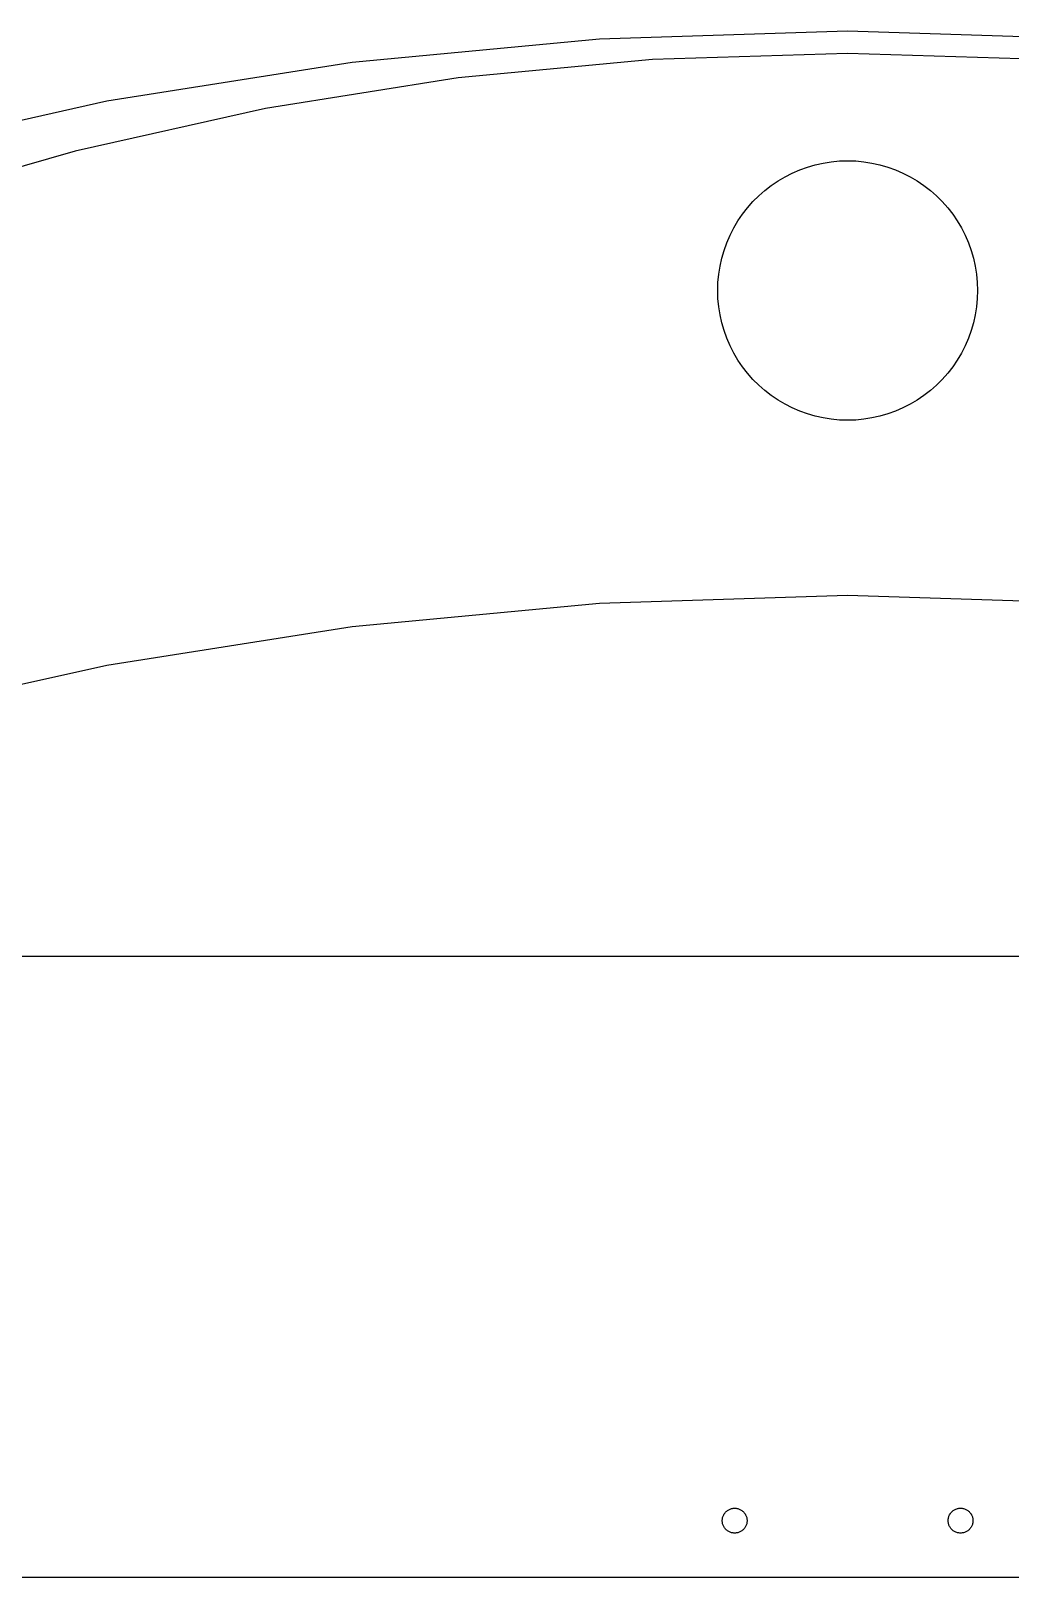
# Model space of a CAD drawing. Header units: metres. Extents: x 0 to 702, y 0 to 290.
# Drawn here: x 436.7 to 523.4, y 0 to 137 of the extents above; entities that cross this region are included whole.
import ezdxf

# ---------------------------------------------------------------- set-up
doc = ezdxf.new("R2010")
doc.units = ezdxf.units.M

msp = doc.modelspace()

# ---------------------------------------------------------------- linework, layer by layer
for p, q in [((465.133, 134.24), (487.023, 136.309)), ((487.023, 136.309), (509, 137)), ((509, 137), (530.977, 136.309)), ((491.733, 134.457), (474.533, 132.832)), ((509, 135), (491.733, 134.457)), ((526.267, 134.457), (509, 135)), ((443.417, 130.801), (465.133, 134.24)), ((474.533, 132.832), (457.47, 130.129)), ((421.959, 126.004), (443.417, 130.801)), ((457.47, 130.129), (440.61, 126.36)), ((440.61, 126.36), (424.02, 121.541)), ((504.104, 124.406), (504.767, 124.692)), ((504.767, 124.692), (505.446, 124.937)), ((505.446, 124.937), (506.14, 125.139)), ((506.14, 125.139), (506.845, 125.296)), ((506.845, 125.296), (507.559, 125.409)), ((507.559, 125.409), (508.278, 125.477)), ((508.278, 125.477), (509, 125.5)), ((509, 125.5), (509.722, 125.477)), ((509.722, 125.477), (510.441, 125.409)), ((510.441, 125.409), (511.155, 125.296)), ((511.155, 125.296), (511.86, 125.139)), ((511.86, 125.139), (512.554, 124.937)), ((512.554, 124.937), (513.233, 124.692)), ((513.233, 124.692), (513.896, 124.406)), ((501.67, 122.861), (502.24, 123.304)), ((502.24, 123.304), (502.838, 123.71)), ((502.838, 123.71), (503.46, 124.078)), ((503.46, 124.078), (504.104, 124.406)), ((513.896, 124.406), (514.54, 124.078)), ((514.54, 124.078), (515.162, 123.71)), ((515.162, 123.71), (515.76, 123.304)), ((515.76, 123.304), (516.33, 122.861)), ((500.617, 121.872), (501.128, 122.383)), ((501.128, 122.383), (501.67, 122.861)), ((516.33, 122.861), (516.872, 122.383)), ((516.872, 122.383), (517.383, 121.872)), ((499.29, 120.162), (499.696, 120.76)), ((499.696, 120.76), (500.139, 121.33)), ((500.139, 121.33), (500.617, 121.872)), ((517.383, 121.872), (517.861, 121.33)), ((517.861, 121.33), (518.304, 120.76)), ((518.304, 120.76), (518.71, 120.162)), ((498.594, 118.896), (498.922, 119.54)), ((498.922, 119.54), (499.29, 120.162)), ((518.71, 120.162), (519.078, 119.54)), ((519.078, 119.54), (519.406, 118.896)), ((498.063, 117.554), (498.308, 118.233)), ((498.308, 118.233), (498.594, 118.896)), ((519.406, 118.896), (519.692, 118.233)), ((519.692, 118.233), (519.937, 117.554)), ((497.704, 116.155), (497.861, 116.86)), ((497.861, 116.86), (498.063, 117.554)), ((519.937, 117.554), (520.139, 116.86)), ((520.139, 116.86), (520.296, 116.155)), ((497.523, 114.722), (497.591, 115.441)), ((497.591, 115.441), (497.704, 116.155)), ((520.296, 116.155), (520.409, 115.441)), ((520.409, 115.441), (520.477, 114.722)), ((497.5, 114), (497.523, 114.722)), ((497.523, 113.278), (497.5, 114)), ((520.477, 114.722), (520.5, 114)), ((520.5, 114), (520.477, 113.278)), ((497.591, 112.559), (497.523, 113.278)), ((497.704, 111.845), (497.591, 112.559)), ((520.409, 112.559), (520.296, 111.845)), ((520.477, 113.278), (520.409, 112.559)), ((497.861, 111.14), (497.704, 111.845)), ((498.063, 110.446), (497.861, 111.14)), ((520.139, 111.14), (519.937, 110.446)), ((520.296, 111.845), (520.139, 111.14)), ((498.308, 109.767), (498.063, 110.446)), ((498.594, 109.104), (498.308, 109.767)), ((519.692, 109.767), (519.406, 109.104)), ((519.937, 110.446), (519.692, 109.767)), ((498.922, 108.46), (498.594, 109.104)), ((499.29, 107.838), (498.922, 108.46)), ((519.078, 108.46), (518.71, 107.838)), ((519.406, 109.104), (519.078, 108.46)), ((499.696, 107.24), (499.29, 107.838)), ((500.139, 106.67), (499.696, 107.24)), ((518.304, 107.24), (517.861, 106.67)), ((518.71, 107.838), (518.304, 107.24)), ((500.617, 106.128), (500.139, 106.67)), ((501.128, 105.617), (500.617, 106.128)), ((501.67, 105.139), (501.128, 105.617)), ((516.872, 105.617), (516.33, 105.139)), ((517.383, 106.128), (516.872, 105.617)), ((517.861, 106.67), (517.383, 106.128)), ((502.24, 104.696), (501.67, 105.139)), ((502.838, 104.29), (502.24, 104.696)), ((503.46, 103.922), (502.838, 104.29)), ((515.162, 104.29), (514.54, 103.922)), ((515.76, 104.696), (515.162, 104.29)), ((516.33, 105.139), (515.76, 104.696)), ((504.104, 103.594), (503.46, 103.922)), ((504.767, 103.308), (504.104, 103.594)), ((505.446, 103.063), (504.767, 103.308)), ((506.14, 102.861), (505.446, 103.063)), ((506.845, 102.704), (506.14, 102.861)), ((511.86, 102.861), (511.155, 102.704)), ((512.554, 103.063), (511.86, 102.861)), ((513.233, 103.308), (512.554, 103.063)), ((513.896, 103.594), (513.233, 103.308)), ((514.54, 103.922), (513.896, 103.594)), ((507.559, 102.591), (506.845, 102.704)), ((508.278, 102.523), (507.559, 102.591)), ((509, 102.5), (508.278, 102.523)), ((509.722, 102.523), (509, 102.5)), ((510.441, 102.591), (509.722, 102.523)), ((511.155, 102.704), (510.441, 102.591)), ((487.023, 86.3093), (509, 87)), ((509, 87), (530.977, 86.3093)), ((465.133, 84.2401), (487.023, 86.3093)), ((443.417, 80.8005), (465.133, 84.2401)), ((421.959, 76.0041), (443.417, 80.8005)), ((668, 55), (350, 55)), ((498.005, 5.46835), (498.036, 5.52992)), ((498.036, 5.52992), (498.071, 5.5894)), ((498.071, 5.5894), (498.11, 5.64656)), ((498.11, 5.64656), (498.152, 5.70116)), ((498.152, 5.70116), (498.198, 5.75299)), ((498.198, 5.75299), (498.247, 5.80186)), ((498.247, 5.80186), (498.299, 5.84755)), ((498.299, 5.84755), (498.353, 5.88991)), ((498.353, 5.88991), (498.411, 5.92876)), ((498.411, 5.92876), (498.47, 5.96393)), ((498.47, 5.96393), (498.532, 5.9953)), ((498.532, 5.9953), (498.595, 6.02275)), ((498.595, 6.02275), (498.66, 6.04616)), ((498.66, 6.04616), (498.726, 6.06543)), ((498.726, 6.06543), (498.794, 6.08051)), ((498.794, 6.08051), (498.862, 6.09132)), ((498.862, 6.09132), (498.931, 6.09782)), ((498.931, 6.09782), (499, 6.09999)), ((499, 6.09999), (499.069, 6.09782)), ((499.069, 6.09782), (499.138, 6.09132)), ((499.138, 6.09132), (499.206, 6.08051)), ((499.206, 6.08051), (499.274, 6.06543)), ((499.274, 6.06543), (499.34, 6.04616)), ((499.34, 6.04616), (499.405, 6.02275)), ((499.405, 6.02275), (499.468, 5.9953)), ((499.468, 5.9953), (499.53, 5.96393)), ((499.53, 5.96393), (499.589, 5.92876)), ((499.589, 5.92876), (499.647, 5.88991)), ((499.647, 5.88991), (499.701, 5.84755)), ((499.701, 5.84755), (499.753, 5.80186)), ((499.753, 5.80186), (499.802, 5.75299)), ((499.802, 5.75299), (499.848, 5.70116)), ((499.848, 5.70116), (499.89, 5.64656)), ((499.89, 5.64656), (499.929, 5.5894)), ((499.929, 5.5894), (499.964, 5.52992)), ((499.964, 5.52992), (499.995, 5.46835)), ((518.005, 5.46835), (518.036, 5.52992)), ((518.036, 5.52992), (518.071, 5.5894)), ((518.071, 5.5894), (518.11, 5.64656)), ((518.11, 5.64656), (518.152, 5.70116)), ((518.152, 5.70116), (518.198, 5.75299)), ((518.198, 5.75299), (518.247, 5.80186)), ((518.247, 5.80186), (518.299, 5.84755)), ((518.299, 5.84755), (518.353, 5.88991)), ((518.353, 5.88991), (518.411, 5.92876)), ((518.411, 5.92876), (518.47, 5.96393)), ((518.47, 5.96393), (518.532, 5.9953)), ((518.532, 5.9953), (518.595, 6.02275)), ((518.595, 6.02275), (518.66, 6.04616)), ((518.66, 6.04616), (518.726, 6.06543)), ((518.726, 6.06543), (518.794, 6.08051)), ((518.794, 6.08051), (518.862, 6.09132)), ((518.862, 6.09132), (518.931, 6.09782)), ((518.931, 6.09782), (519, 6.09999)), ((519, 6.09999), (519.069, 6.09782)), ((519.069, 6.09782), (519.138, 6.09132)), ((519.138, 6.09132), (519.206, 6.08051)), ((519.206, 6.08051), (519.274, 6.06543)), ((519.274, 6.06543), (519.34, 6.04616)), ((519.34, 6.04616), (519.405, 6.02275)), ((519.405, 6.02275), (519.468, 5.9953)), ((519.468, 5.9953), (519.53, 5.96393)), ((519.53, 5.96393), (519.589, 5.92876)), ((519.589, 5.92876), (519.647, 5.88991)), ((519.647, 5.88991), (519.701, 5.84755)), ((519.701, 5.84755), (519.753, 5.80186)), ((519.753, 5.80186), (519.802, 5.75299)), ((519.802, 5.75299), (519.848, 5.70116)), ((519.848, 5.70116), (519.89, 5.64656)), ((519.89, 5.64656), (519.929, 5.5894)), ((519.929, 5.5894), (519.964, 5.52992)), ((519.964, 5.52992), (519.995, 5.46835)), ((497.9, 5), (497.902, 5.06906)), ((497.902, 4.93092), (497.9, 5)), ((497.902, 5.06906), (497.909, 5.13786)), ((497.909, 4.86212), (497.902, 4.93092)), ((497.909, 5.13786), (497.919, 5.20612)), ((497.919, 4.79387), (497.909, 4.86212)), ((497.919, 5.20612), (497.935, 5.27354)), ((497.935, 4.72644), (497.919, 4.79387)), ((497.935, 5.27354), (497.954, 5.3399)), ((497.954, 4.66008), (497.935, 4.72644)), ((497.954, 5.3399), (497.977, 5.40492)), ((497.977, 4.59506), (497.954, 4.66008)), ((497.977, 5.40492), (498.005, 5.46835)), ((498.005, 4.53163), (497.977, 4.59506)), ((498.036, 4.47006), (498.005, 4.53163)), ((498.071, 4.41058), (498.036, 4.47006)), ((498.11, 4.35342), (498.071, 4.41058)), ((498.152, 4.29883), (498.11, 4.35342)), ((498.198, 4.24699), (498.152, 4.29883)), ((498.247, 4.19812), (498.198, 4.24699)), ((498.299, 4.15244), (498.247, 4.19812)), ((498.353, 4.11008), (498.299, 4.15244)), ((498.411, 4.07123), (498.353, 4.11008)), ((499.647, 4.11008), (499.589, 4.07123)), ((499.701, 4.15244), (499.647, 4.11008)), ((499.753, 4.19812), (499.701, 4.15244)), ((499.802, 4.24699), (499.753, 4.19812)), ((499.848, 4.29883), (499.802, 4.24699)), ((499.89, 4.35342), (499.848, 4.29883)), ((499.929, 4.41058), (499.89, 4.35342)), ((499.964, 4.47006), (499.929, 4.41058)), ((499.995, 4.53163), (499.964, 4.47006)), ((499.995, 5.46835), (500.023, 5.40492)), ((500.023, 4.59506), (499.995, 4.53163)), ((500.023, 5.40492), (500.046, 5.3399)), ((500.046, 4.66008), (500.023, 4.59506)), ((500.046, 5.3399), (500.065, 5.27354)), ((500.065, 4.72644), (500.046, 4.66008)), ((500.065, 5.27354), (500.081, 5.20612)), ((500.081, 4.79387), (500.065, 4.72644)), ((500.081, 5.20612), (500.091, 5.13786)), ((500.091, 4.86212), (500.081, 4.79387)), ((500.091, 5.13786), (500.098, 5.06906)), ((500.098, 4.93092), (500.091, 4.86212)), ((500.098, 5.06906), (500.1, 5)), ((500.1, 5), (500.098, 4.93092)), ((517.9, 5), (517.902, 5.06906)), ((517.902, 4.93092), (517.9, 5)), ((517.902, 5.06906), (517.909, 5.13786)), ((517.909, 4.86212), (517.902, 4.93092)), ((517.909, 5.13786), (517.919, 5.20612)), ((517.919, 4.79387), (517.909, 4.86212)), ((517.919, 5.20612), (517.935, 5.27354)), ((517.935, 4.72644), (517.919, 4.79387)), ((517.935, 5.27354), (517.954, 5.3399)), ((517.954, 4.66008), (517.935, 4.72644)), ((517.954, 5.3399), (517.977, 5.40492)), ((517.977, 4.59506), (517.954, 4.66008)), ((517.977, 5.40492), (518.005, 5.46835)), ((518.005, 4.53163), (517.977, 4.59506)), ((518.036, 4.47006), (518.005, 4.53163)), ((518.071, 4.41058), (518.036, 4.47006)), ((518.11, 4.35342), (518.071, 4.41058)), ((518.152, 4.29883), (518.11, 4.35342)), ((518.198, 4.24699), (518.152, 4.29883)), ((518.247, 4.19812), (518.198, 4.24699)), ((518.299, 4.15244), (518.247, 4.19812)), ((518.353, 4.11008), (518.299, 4.15244)), ((518.411, 4.07123), (518.353, 4.11008)), ((519.647, 4.11008), (519.589, 4.07123)), ((519.701, 4.15244), (519.647, 4.11008)), ((519.753, 4.19812), (519.701, 4.15244)), ((519.802, 4.24699), (519.753, 4.19812)), ((519.848, 4.29883), (519.802, 4.24699)), ((519.89, 4.35342), (519.848, 4.29883)), ((519.929, 4.41058), (519.89, 4.35342)), ((519.964, 4.47006), (519.929, 4.41058)), ((519.995, 4.53163), (519.964, 4.47006)), ((519.995, 5.46835), (520.023, 5.40492)), ((520.023, 4.59506), (519.995, 4.53163)), ((520.023, 5.40492), (520.046, 5.3399)), ((520.046, 4.66008), (520.023, 4.59506)), ((520.046, 5.3399), (520.065, 5.27354)), ((520.065, 4.72644), (520.046, 4.66008)), ((520.065, 5.27354), (520.081, 5.20612)), ((520.081, 4.79387), (520.065, 4.72644)), ((520.081, 5.20612), (520.091, 5.13786)), ((520.091, 4.86212), (520.081, 4.79387)), ((520.091, 5.13786), (520.098, 5.06906)), ((520.098, 4.93092), (520.091, 4.86212)), ((520.098, 5.06906), (520.1, 5)), ((520.1, 5), (520.098, 4.93092)), ((498.47, 4.03606), (498.411, 4.07123)), ((498.532, 4.00468), (498.47, 4.03606)), ((498.595, 3.97723), (498.532, 4.00468)), ((498.66, 3.95383), (498.595, 3.97723)), ((498.726, 3.93456), (498.66, 3.95383)), ((498.794, 3.91948), (498.726, 3.93456)), ((498.862, 3.90866), (498.794, 3.91948)), ((498.931, 3.90216), (498.862, 3.90866)), ((499, 3.89999), (498.931, 3.90216)), ((499.069, 3.90216), (499, 3.89999)), ((499.138, 3.90866), (499.069, 3.90216)), ((499.206, 3.91948), (499.138, 3.90866)), ((499.274, 3.93456), (499.206, 3.91948)), ((499.34, 3.95383), (499.274, 3.93456)), ((499.405, 3.97723), (499.34, 3.95383)), ((499.468, 4.00468), (499.405, 3.97723)), ((499.53, 4.03606), (499.468, 4.00468)), ((499.589, 4.07123), (499.53, 4.03606)), ((518.47, 4.03606), (518.411, 4.07123)), ((518.532, 4.00468), (518.47, 4.03606)), ((518.595, 3.97723), (518.532, 4.00468)), ((518.66, 3.95383), (518.595, 3.97723)), ((518.726, 3.93456), (518.66, 3.95383)), ((518.794, 3.91948), (518.726, 3.93456)), ((518.862, 3.90866), (518.794, 3.91948)), ((518.931, 3.90216), (518.862, 3.90866)), ((519, 3.89999), (518.931, 3.90216)), ((519.069, 3.90216), (519, 3.89999)), ((519.138, 3.90866), (519.069, 3.90216)), ((519.206, 3.91948), (519.138, 3.90866)), ((519.274, 3.93456), (519.206, 3.91948)), ((519.34, 3.95383), (519.274, 3.93456)), ((519.405, 3.97723), (519.34, 3.95383)), ((519.468, 4.00468), (519.405, 3.97723)), ((519.53, 4.03606), (519.468, 4.00468)), ((519.589, 4.07123), (519.53, 4.03606)), ((350, 0), (668, 0))]:
    msp.add_line(p, q)

doc.saveas('drawing.dxf')
